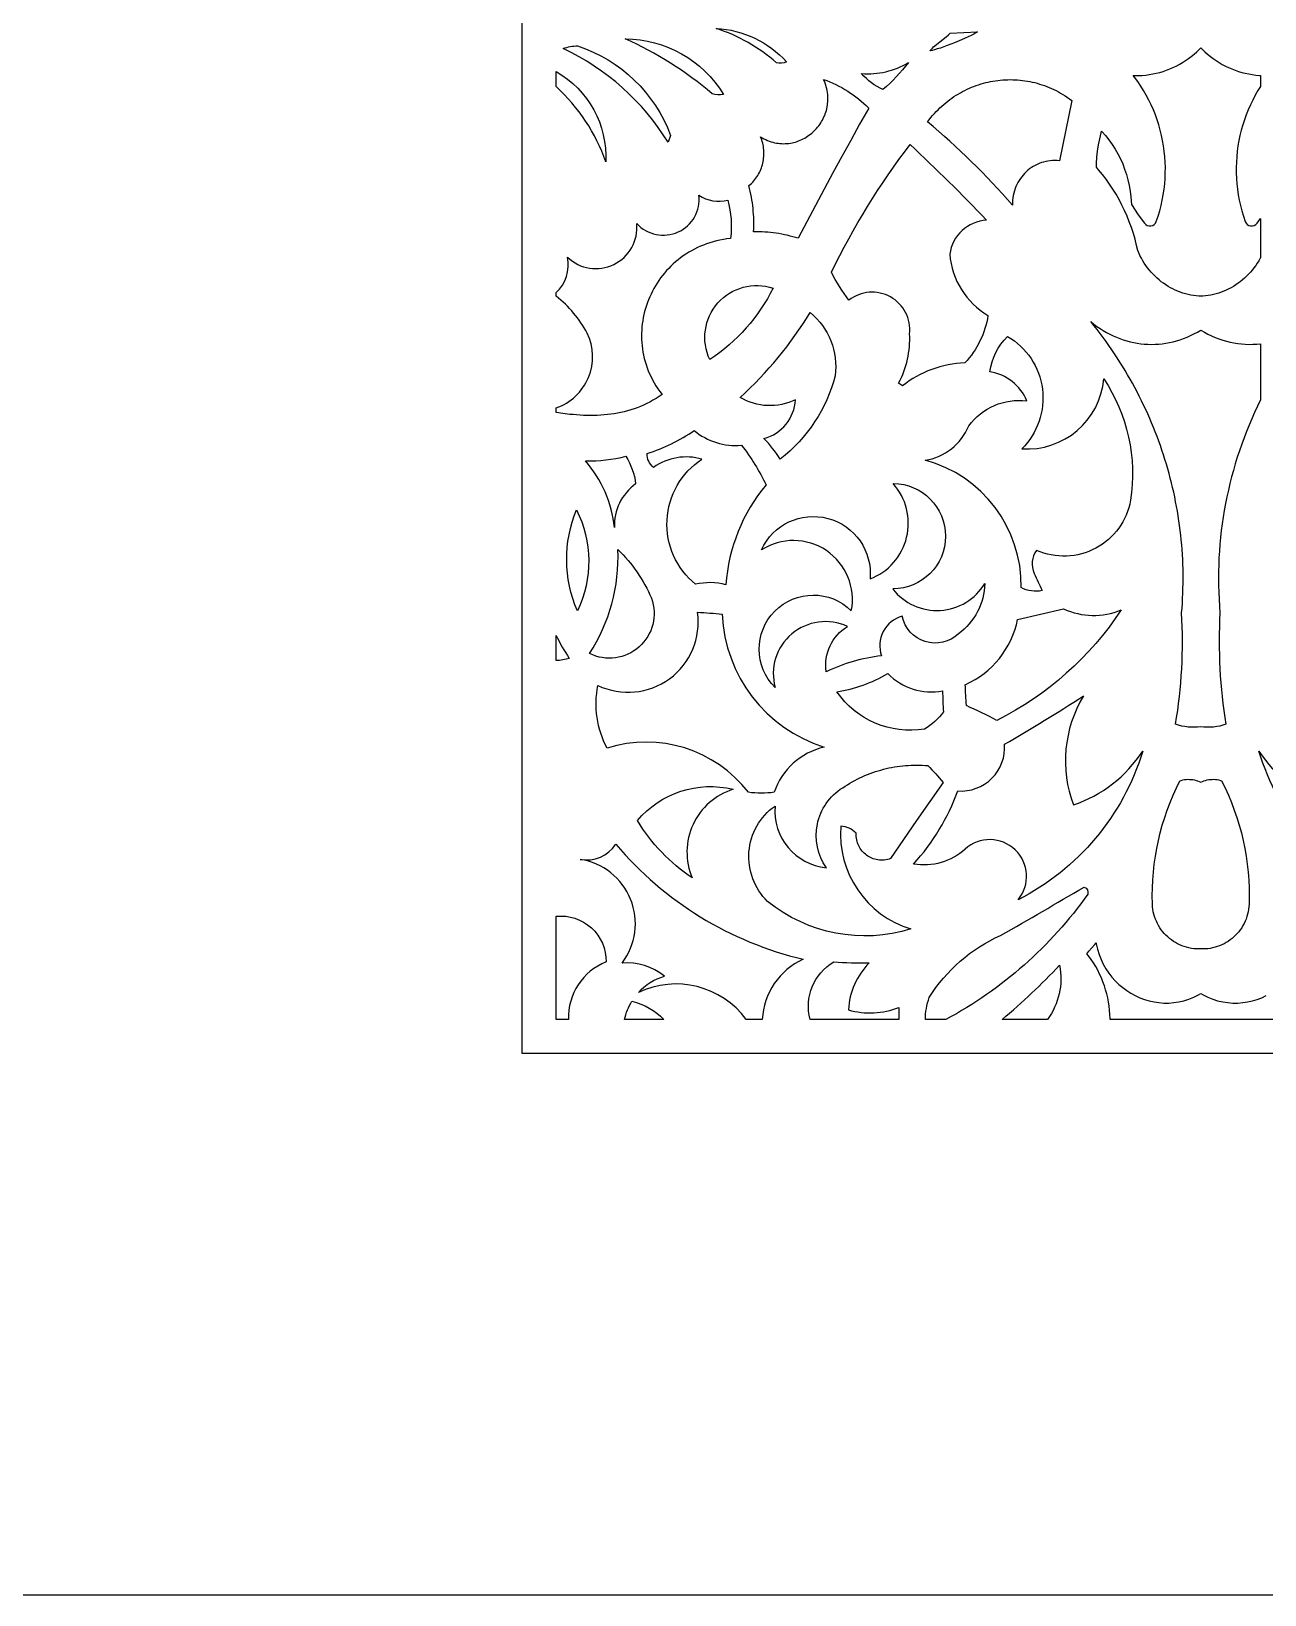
# Model space of a CAD drawing. Extents: x -625 to 625, y -425 to 425.
# Drawn here: x -327.6 to -145.3, y -230 to 1 of the extents above; entities that cross this region are included whole.
import ezdxf

# ---------------------------------------------------------------- set-up
doc = ezdxf.new("R2010")
doc.units = 0
doc.header["$MEASUREMENT"] = 0
for name, color, linetype in [('COUCHE_1', 5, 'CONTINUOUS'), ('COUCHE_3', 150, 'CONTINUOUS'), ('LAYER_1', 18, 'CONTINUOUS')]:
    doc.layers.add(name, color=color, linetype=linetype)

msp = doc.modelspace()

# ---------------------------------------------------------------- linework, layer by layer
at = {"layer": 'COUCHE_1'}
msp.add_lwpolyline([(-255, -150), (-255, 150), (255, 150), (255, -150)], close=True, dxfattribs=at)
at = {"layer": 'COUCHE_3'}
msp.add_lwpolyline([(430, -230), (430, 230), (-430, 230), (-430, -230)], close=True, dxfattribs=at)
at = {"layer": 'LAYER_1'}
for points in [[(-226.34, 1.45, -0.199902), (-215.94, -3.5, -0.180062), (-217.43, -3.62, 0.103073)], [(-246.82, -1.12, -0.228526), (-233.09, -14.36), (-233.44, -15.37, 0.14465), (-248.95, -1.51, -0.088638)], [(-239.79, -0.08, -0.262057), (-225.26, -8.31, -0.152933), (-226.94, -8.2, 0.071113)], [(-154.5, -1.63), (-154.11, -2), (-153.71, -2.36), (-153.29, -2.69), (-152.87, -3.01), (-152.43, -3.31), (-151.99, -3.6), (-151.53, -3.86), (-151.07, -4.11), (-150.6, -4.34), (-150.11, -4.54), (-149.63, -4.73), (-149.13, -4.9), (-148.63, -5.05), (-148.12, -5.18), (-147.61, -5.28), (-147.09, -5.37), (-146.57, -5.44), (-146.05, -5.48), (-145.88, -5.49), (-145.88, -7.14), (-146.26, -7.74), (-146.66, -8.42), (-147.03, -9.13), (-147.38, -9.84), (-147.7, -10.57), (-147.99, -11.31), (-148.26, -12.05), (-148.5, -12.81), (-148.72, -13.57), (-148.91, -14.35), (-149.07, -15.13), (-149.21, -15.91), (-149.31, -16.7), (-149.39, -17.5), (-149.44, -18.3), (-149.47, -19.1), (-149.46, -19.9), (-149.43, -20.7), (-149.37, -21.51), (-149.28, -22.31), (-149.16, -23.12), (-149.01, -23.92), (-148.84, -24.71), (-148.63, -25.51), (-148.39, -26.29), (-148.13, -27.06, 0.606754), (-146.38, -27.33), (-145.88, -26.65), (-145.88, -32.43), (-145.92, -32.49), (-146.13, -32.87), (-146.36, -33.23), (-146.59, -33.58), (-146.84, -33.92), (-147.1, -34.25), (-147.37, -34.57), (-147.65, -34.87), (-147.94, -35.17), (-148.24, -35.45), (-148.55, -35.71), (-148.87, -35.97), (-149.2, -36.21), (-149.53, -36.44), (-149.87, -36.66), (-150.22, -36.86), (-150.57, -37.05), (-150.94, -37.22), (-151.3, -37.38), (-151.68, -37.52), (-152.06, -37.65), (-152.44, -37.77), (-152.83, -37.87), (-153.22, -37.95), (-153.62, -38.02), (-154.02, -38.07), (-154.42, -38.11), (-154.71, -38.12), (-154.99, -38.11), (-155.39, -38.07), (-155.79, -38.02), (-156.19, -37.95), (-156.58, -37.87), (-156.97, -37.77), (-157.35, -37.65), (-157.73, -37.52), (-158.11, -37.38), (-158.47, -37.22), (-158.84, -37.05), (-159.19, -36.86), (-159.54, -36.66), (-159.88, -36.44), (-160.22, -36.21), (-160.54, -35.97), (-160.86, -35.71), (-161.17, -35.45), (-161.47, -35.17), (-161.76, -34.87), (-162.04, -34.57), (-162.31, -34.25), (-162.57, -33.92), (-162.82, -33.58), (-163.05, -33.23), (-163.28, -32.87), (-163.49, -32.49), (-163.69, -32.11), (-163.88, -31.71), (-164.02, -31.38), (-164.2, -30.6), (-164.42, -29.71), (-164.67, -28.83), (-164.96, -27.97), (-165.27, -27.12), (-165.6, -26.28), (-165.97, -25.45), (-166.36, -24.64), (-166.78, -23.85), (-167.22, -23.06), (-167.69, -22.3), (-168.18, -21.55), (-168.7, -20.82), (-169.25, -20.11), (-169.82, -19.42), (-170.14, -19.06), (-170.12, -18.51), (-170.05, -17.59), (-169.95, -16.68), (-169.81, -15.77), (-169.63, -14.87), (-169.42, -13.97), (-169.36, -13.75), (-169.32, -13.78), (-168.78, -14.39), (-168.28, -15.03), (-167.8, -15.7), (-167.36, -16.38), (-166.96, -17.1), (-166.59, -17.83), (-166.25, -18.58), (-165.96, -19.35), (-165.7, -20.14), (-165.48, -20.94), (-165.3, -21.76), (-165.16, -22.59), (-165.05, -23.43), (-164.97, -24.57), (-163.95, -26.08), (-163.03, -27.33, 0.606754), (-161.28, -27.06), (-161.02, -26.29), (-160.78, -25.51), (-160.57, -24.71), (-160.4, -23.92), (-160.25, -23.12), (-160.13, -22.31), (-160.04, -21.51), (-159.98, -20.7), (-159.95, -19.9), (-159.94, -19.1), (-159.97, -18.3), (-160.02, -17.5), (-160.1, -16.7), (-160.2, -15.91), (-160.34, -15.13), (-160.5, -14.35), (-160.69, -13.57), (-160.91, -12.81), (-161.15, -12.05), (-161.42, -11.31), (-161.71, -10.57), (-162.03, -9.84), (-162.38, -9.13), (-162.76, -8.42), (-163.15, -7.74), (-163.58, -7.06), (-164.03, -6.4), (-164.5, -5.76), (-164.71, -5.5), (-164.42, -5.51), (-163.89, -5.51), (-163.36, -5.48), (-162.84, -5.44), (-162.32, -5.37), (-161.8, -5.28), (-161.29, -5.18), (-160.78, -5.05), (-160.28, -4.9), (-159.78, -4.73), (-159.3, -4.54), (-158.82, -4.34), (-158.34, -4.11), (-157.88, -3.86), (-157.42, -3.6), (-156.98, -3.31), (-156.54, -3.01), (-156.12, -2.69), (-155.7, -2.36), (-155.3, -2), (-154.91, -1.63), (-154.71, -1.42)], [(-242.66, -18.28, 0.124794), (-250, -7.14), (-250, -4.92, -0.283219)], [(-197.67, -15.71, -0.015353), (-186.37, -26.88, 0.357023), (-191.81, -31.91, 0.243063), (-186.16, -40.97, -0.14921), (-189.57, -47.98, 0.16006), (-198.82, -51.38), (-199.37, -50.97, 0.134719), (-197.74, -43.69, 0.664616), (-206.72, -38.72, -0.043369), (-209.31, -34.57, -0.049505)], [(-228.89, -23.2, 0.20843), (-224.62, -23.94, -0.101667), (-224.22, -29.58), (-224.75, -29.64), (-225.27, -29.72), (-225.78, -29.82), (-226.29, -29.94), (-226.78, -30.07), (-227.27, -30.21), (-227.75, -30.37), (-228.21, -30.55), (-228.67, -30.74), (-229.12, -30.94), (-229.56, -31.16), (-229.98, -31.39), (-230.4, -31.63), (-230.81, -31.89), (-231.2, -32.15), (-231.59, -32.43), (-231.96, -32.73), (-232.33, -33.03), (-232.68, -33.34), (-233.02, -33.66), (-233.35, -34), (-233.67, -34.34), (-233.97, -34.69), (-234.27, -35.05), (-234.55, -35.42), (-234.82, -35.8), (-235.07, -36.18), (-235.32, -36.58), (-235.55, -36.98), (-235.77, -37.38), (-235.97, -37.8), (-236.16, -38.21), (-236.34, -38.64), (-236.51, -39.07), (-236.66, -39.5), (-236.8, -39.94), (-236.92, -40.39), (-237.03, -40.83), (-237.12, -41.28), (-237.2, -41.74), (-237.27, -42.2), (-237.32, -42.65), (-237.35, -43.12), (-237.37, -43.58), (-237.38, -44.04), (-237.37, -44.51), (-237.34, -44.97), (-237.3, -45.44), (-237.24, -45.91), (-237.17, -46.37), (-237.08, -46.84), (-236.97, -47.3), (-236.85, -47.76), (-236.7, -48.22), (-236.55, -48.68), (-236.37, -49.14), (-236.18, -49.59), (-235.97, -50.04), (-235.75, -50.48), (-235.5, -50.92), (-235.24, -51.36), (-234.96, -51.79), (-234.66, -52.22), (-234.34, -52.64), (-234.78, -52.95), (-235.23, -53.23), (-235.68, -53.5), (-236.13, -53.76), (-236.59, -53.99), (-237.06, -54.21), (-237.53, -54.41), (-238, -54.6), (-238.48, -54.76), (-238.96, -54.92), (-239.44, -55.06), (-239.93, -55.18), (-240.42, -55.3), (-240.91, -55.39), (-241.4, -55.48), (-241.9, -55.55), (-242.4, -55.61), (-242.9, -55.66), (-243.4, -55.69), (-243.91, -55.72), (-244.41, -55.73), (-244.92, -55.74), (-245.43, -55.73), (-245.94, -55.72), (-246.45, -55.7), (-246.96, -55.66), (-247.46, -55.62), (-247.97, -55.58), (-248.99, -55.46), (-250, -55.32), (-250, -54.62, 0.450074), (-245.4, -43.58, 0.108482), (-250, -38.12), (-250, -37.59, 0.264115), (-248.32, -32.35, 0.696648), (-238.08, -27.38, 0.726017)], [(-227.28, -47.48, -0.658893), (-217.92, -36.92, -0.130387)], [(-212.44, -40.54, -0.260364), (-208.76, -49.87, -0.166617), (-216.86, -62.19, 0.048), (-219.28, -59.13, 0.328175), (-214.62, -53.41, -0.255113), (-222.79, -53.07, 0.070225)], [(-183.28, -44.05, -0.493524), (-181.16, -60.66, 0.411118), (-169.05, -50.31, -0.186909), (-165.08, -68.28, -0.486535), (-178.97, -75.68, 0.285149), (-179.31, -79.09, 0.015682), (-178.15, -81.61, -0.180266), (-181.25, -81.17, 0.343767), (-195.46, -62.36, 0.263043), (-189, -57.27, -0.27), (-180.43, -53.57, 0.260252), (-185.87, -49.29, -0.167096)], [(-229.59, -57.97, 0.194819), (-222.6, -60.15, -0.054599), (-218.97, -66, 0.157976), (-224.9, -80.75, 0.122041), (-229.39, -80.69, -0.506566), (-228.44, -62.2, 0.229925), (-235.58, -63.41, -0.244526), (-236.54, -61.37, 0.070676)], [(-239.67, -61.76, -0.106904), (-238.24, -65.85, 0.253658), (-241.37, -72.31, 0.152277), (-245.66, -62.44, 0.071392)], [(-200.19, -65.8, -1), (-200.23, -81.36, 0.528721), (-186.62, -80.55, -0.231059), (-190.52, -88.01, -0.585279), (-198.84, -85.41, 0.43557), (-201.9, -91.26, 0.081447), (-210.09, -93.6, -0.297019), (-206.94, -86.92, 0.639339), (-217.62, -95.96, -1), (-206.36, -84.6, 0.660776), (-219.66, -75.61, -0.846436), (-203.6, -79.89, 0.527165)], [(-246.99, -69.69, -0.235088), (-246.86, -84.6, -0.202648)], [(-240.87, -75.55, -0.099546), (-235.9, -82.76, -0.674396), (-245.05, -90.93, 0.154799)], [(-229.09, -84.82, -0.018892), (-225.44, -85.12, 0.315589), (-210.39, -104.75, 0.260176), (-217.76, -111.42, -0.071429), (-221.57, -111.42, 0.313845), (-242.47, -104.89, -0.172229), (-243.82, -95.63, 0.598525)], [(-174.98, -84.32, 0.210762), (-166.47, -84.46, -0.131494), (-184.85, -100.8, 0.015613), (-189.34, -98.62, -0.014201), (-189.51, -95.52, 0.242101), (-181.78, -85.89)], [(-248.05, -91.63, -0.071659), (-250, -91.97), (-250, -88.23, 0.036253)], [(-200.97, -93.89, 0.250344), (-192.86, -96.43, 0.020178), (-192.75, -99.54, -0.115727), (-195.54, -102.08, -0.290286), (-208.5, -96.57, 0.093313)], [(-172.06, -97.18, 0.226899), (-173.54, -113.3, 0.168305), (-163.29, -105.34, -0.203895), (-181.71, -127.31, 0.930701), (-189.53, -119.82, -0.229894), (-197.16, -122.02, 0.097316), (-190.61, -111.22, 0.458333), (-183.71, -104.32, 0.01483)], [(-137.35, -97.18, 0.01483), (-125.7, -104.32, 0.458333), (-118.8, -111.22, 0.097316), (-112.25, -122.02, -0.229894), (-119.88, -119.82, 0.930701), (-127.7, -127.31, -0.203895), (-146.12, -105.34, 0.168305), (-135.87, -113.3, 0.226899)], [(-207.64, -110.75), (-207.29, -110.52), (-206.94, -110.3), (-206.58, -110.08), (-206.22, -109.87), (-205.85, -109.67), (-205.48, -109.48), (-205.11, -109.3), (-204.74, -109.12), (-204.36, -108.95), (-203.97, -108.79), (-203.59, -108.64), (-203.2, -108.5), (-202.81, -108.37), (-202.41, -108.24), (-202.02, -108.13), (-201.62, -108.02), (-201.22, -107.92), (-200.81, -107.83), (-200.41, -107.75), (-200, -107.67), (-199.59, -107.61), (-199.18, -107.55), (-198.77, -107.5), (-198.36, -107.47), (-197.95, -107.44), (-197.53, -107.42), (-197.12, -107.4), (-196.7, -107.4), (-196.28, -107.41), (-195.87, -107.42), (-195.45, -107.45), (-195.03, -107.48, -0.029744), (-192.8, -109.98), (-194.77, -112.77), (-196.72, -115.57), (-198.64, -118.39), (-200.55, -121.22), (-200.79, -121.3), (-201.03, -121.36), (-201.27, -121.41), (-201.5, -121.44), (-201.74, -121.46), (-201.98, -121.46), (-202.21, -121.44), (-202.44, -121.41), (-202.67, -121.37), (-202.89, -121.32), (-203.11, -121.25), (-203.32, -121.17), (-203.52, -121.07), (-203.72, -120.97), (-203.92, -120.85), (-204.1, -120.72), (-204.28, -120.58), (-204.45, -120.43), (-204.61, -120.27), (-204.77, -120.1), (-204.91, -119.92), (-205.04, -119.74), (-205.16, -119.54), (-205.27, -119.34), (-205.36, -119.13), (-205.45, -118.91), (-205.52, -118.68), (-205.57, -118.45), (-205.61, -118.22), (-205.64, -117.97), (-205.65, -117.73), (-205.65, -117.47, 0.182927), (-207.91, -116.43, 0.353746), (-197.54, -131.62, -0.250469), (-218.74, -127.55, -0.467604), (-217.64, -113.45, 0.410285), (-210.05, -122.57, -0.429437)], [(-207.64, -110.75), (-207.29, -110.52), (-206.94, -110.3), (-206.58, -110.08), (-206.22, -109.87), (-205.85, -109.67), (-205.48, -109.48), (-205.11, -109.3), (-204.74, -109.12), (-204.36, -108.95), (-203.97, -108.79), (-203.59, -108.64), (-203.2, -108.5), (-202.81, -108.37), (-202.41, -108.24), (-202.02, -108.13), (-201.62, -108.02), (-201.22, -107.92), (-200.81, -107.83), (-200.41, -107.75), (-200, -107.67), (-199.59, -107.61), (-199.18, -107.55), (-198.77, -107.5), (-198.36, -107.47), (-197.95, -107.44), (-197.53, -107.42), (-197.12, -107.4), (-196.7, -107.4), (-196.28, -107.41), (-195.87, -107.42), (-195.45, -107.45), (-195.03, -107.48, -0.029744), (-192.8, -109.98), (-194.77, -112.77), (-196.72, -115.57), (-198.64, -118.39), (-200.55, -121.22), (-200.79, -121.3), (-201.03, -121.36), (-201.27, -121.41), (-201.5, -121.44), (-201.74, -121.46), (-201.98, -121.46), (-202.21, -121.44), (-202.44, -121.41), (-202.67, -121.37), (-202.89, -121.32), (-203.11, -121.25), (-203.32, -121.17), (-203.52, -121.07), (-203.72, -120.97), (-203.92, -120.85), (-204.1, -120.72), (-204.28, -120.58), (-204.45, -120.43), (-204.61, -120.27), (-204.77, -120.1), (-204.91, -119.92), (-205.04, -119.74), (-205.16, -119.54), (-205.27, -119.34), (-205.36, -119.13), (-205.45, -118.91), (-205.52, -118.68), (-205.57, -118.45), (-205.61, -118.22), (-205.64, -117.97), (-205.65, -117.73), (-205.65, -117.47, 0.182927), (-207.91, -116.43, 0.353746), (-197.54, -131.62, -0.250469), (-218.74, -127.55, -0.467604), (-217.64, -113.45, 0.410285), (-210.05, -122.57, -0.429437)], [(-237.98, -115.61, -0.284998), (-223.82, -110.98, 0.445111), (-229.87, -124.07, -0.110537)], [(-152.54, -109.52), (-152.29, -109.55), (-152.04, -109.6), (-151.8, -109.66), (-151.63, -109.71, -0.127301), (-147.56, -127.93), (-147.59, -128.33), (-147.63, -128.71), (-147.69, -129.08), (-147.78, -129.45), (-147.88, -129.8), (-148, -130.15), (-148.14, -130.49), (-148.3, -130.82), (-148.47, -131.13), (-148.66, -131.44), (-148.86, -131.73), (-149.08, -132.02), (-149.31, -132.29), (-149.55, -132.55), (-149.81, -132.8), (-150.08, -133.03), (-150.36, -133.25), (-150.65, -133.45), (-150.96, -133.64), (-151.27, -133.81), (-151.59, -133.97), (-151.92, -134.11), (-152.26, -134.23), (-152.6, -134.33), (-152.95, -134.42), (-153.31, -134.49), (-153.67, -134.54), (-154.04, -134.57), (-154.41, -134.58), (-154.71, -134.57), (-155, -134.58), (-155.37, -134.57), (-155.74, -134.54), (-156.1, -134.49), (-156.46, -134.42), (-156.81, -134.33), (-157.15, -134.23), (-157.49, -134.11), (-157.82, -133.97), (-158.14, -133.81), (-158.45, -133.64), (-158.76, -133.45), (-159.05, -133.25), (-159.33, -133.03), (-159.6, -132.8), (-159.86, -132.55), (-160.1, -132.29), (-160.33, -132.02), (-160.55, -131.73), (-160.75, -131.44), (-160.94, -131.13), (-161.11, -130.82), (-161.27, -130.49), (-161.41, -130.15), (-161.53, -129.8), (-161.63, -129.45), (-161.72, -129.08), (-161.78, -128.71), (-161.83, -128.33), (-161.85, -127.93, -0.127301), (-157.78, -109.71), (-157.61, -109.66), (-157.37, -109.6), (-157.12, -109.55), (-156.87, -109.52), (-156.63, -109.5), (-156.38, -109.51), (-156.13, -109.52), (-155.89, -109.55), (-155.64, -109.6), (-155.4, -109.67), (-155.17, -109.74), (-154.94, -109.84), (-154.71, -109.95), (-154.71, -109.95), (-154.7, -109.95), (-154.47, -109.84), (-154.24, -109.74), (-154.01, -109.67), (-153.77, -109.6), (-153.53, -109.55), (-153.28, -109.52), (-153.03, -109.51), (-152.79, -109.5)], [(-152.54, -109.52), (-152.29, -109.55), (-152.04, -109.6), (-151.8, -109.66), (-151.63, -109.71, -0.127301), (-147.56, -127.93), (-147.59, -128.33), (-147.63, -128.71), (-147.69, -129.08), (-147.78, -129.45), (-147.88, -129.8), (-148, -130.15), (-148.14, -130.49), (-148.3, -130.82), (-148.47, -131.13), (-148.66, -131.44), (-148.86, -131.73), (-149.08, -132.02), (-149.31, -132.29), (-149.55, -132.55), (-149.81, -132.8), (-150.08, -133.03), (-150.36, -133.25), (-150.65, -133.45), (-150.96, -133.64), (-151.27, -133.81), (-151.59, -133.97), (-151.92, -134.11), (-152.26, -134.23), (-152.6, -134.33), (-152.95, -134.42), (-153.31, -134.49), (-153.67, -134.54), (-154.04, -134.57), (-154.41, -134.58), (-154.71, -134.57), (-155, -134.58), (-155.37, -134.57), (-155.74, -134.54), (-156.1, -134.49), (-156.46, -134.42), (-156.81, -134.33), (-157.15, -134.23), (-157.49, -134.11), (-157.82, -133.97), (-158.14, -133.81), (-158.45, -133.64), (-158.76, -133.45), (-159.05, -133.25), (-159.33, -133.03), (-159.6, -132.8), (-159.86, -132.55), (-160.1, -132.29), (-160.33, -132.02), (-160.55, -131.73), (-160.75, -131.44), (-160.94, -131.13), (-161.11, -130.82), (-161.27, -130.49), (-161.41, -130.15), (-161.53, -129.8), (-161.63, -129.45), (-161.72, -129.08), (-161.78, -128.71), (-161.83, -128.33), (-161.85, -127.93, -0.127301), (-157.78, -109.71), (-157.61, -109.66), (-157.37, -109.6), (-157.12, -109.55), (-156.87, -109.52), (-156.63, -109.5), (-156.38, -109.51), (-156.13, -109.52), (-155.89, -109.55), (-155.64, -109.6), (-155.4, -109.67), (-155.17, -109.74), (-154.94, -109.84), (-154.71, -109.95), (-154.71, -109.95), (-154.7, -109.95), (-154.47, -109.84), (-154.24, -109.74), (-154.01, -109.67), (-153.77, -109.6), (-153.53, -109.55), (-153.28, -109.52), (-153.03, -109.51), (-152.79, -109.5)], [(-241.18, -119.09, 0.16029), (-213.47, -136.1, 0.283019), (-219.52, -145), (-221.89, -145, 0.359299), (-237.84, -141, -0.142336), (-233.99, -138.61, 0.190741), (-240.23, -136.65, 0.566428), (-246.42, -121.33, 0.30721)], [(-241.18, -119.09, 0.16029), (-213.47, -136.1, 0.283019), (-219.52, -145), (-221.89, -145, 0.359299), (-237.84, -141, -0.142336), (-233.99, -138.61, 0.190741), (-240.23, -136.65, 0.566428), (-246.42, -121.33, 0.30721)], [(-171.95, -125.42, -0.4), (-171.41, -126.49, -0.115235), (-192.37, -145), (-195.42, -145, -0.078874), (-194.85, -141.77, -0.149279), (-184.29, -132.57, 0.004418)], [(-171.95, -125.42, -0.4), (-171.41, -126.49, -0.115235), (-192.37, -145), (-195.42, -145, -0.078874), (-194.85, -141.77, -0.149279), (-184.29, -132.57, 0.004418)], [(-242.6, -136.49, 0.316943), (-248.17, -145), (-250, -145), (-250, -129.75, -0.448771)], [(-208.97, -136.5, 0.013484), (-203.73, -136.63, 0.182959), (-206.79, -143.57, 0.168582), (-199.32, -143.2), (-199.36, -145), (-212.44, -145, -0.337865)], [(-208.97, -136.5, 0.013484), (-203.73, -136.63, 0.182959), (-206.79, -143.57, 0.168582), (-199.32, -143.2), (-199.36, -145), (-212.44, -145, -0.337865)], [(-175.57, -136.99, -0.207336), (-177.37, -145), (-184.07, -145, 0.028576)], [(-175.57, -136.99, -0.207336), (-177.37, -145), (-184.07, -145, 0.028576)], [(-238.79, -142.28, -0.138649), (-234.07, -145), (-239.88, -145, -0.085979)]]:
    msp.add_lwpolyline(points, format="xyb", close=True, dxfattribs=at)
for points in [[(-187.69, 0.97), (-187.94, 0.81), (-188.27, 0.63), (-188.65, 0.43), (-189.08, 0.22), (-189.55, 0), (-190.06, -0.22), (-191.12, -0.66), (-191.66, -0.88), (-192.19, -1.08), (-192.71, -1.27), (-193.2, -1.44), (-193.66, -1.58), (-194.07, -1.7), (-194.43, -1.79), (-194.73, -1.85), (-194.65, -1.74), (-194.53, -1.6), (-194.38, -1.45), (-194.2, -1.29), (-193.76, -0.92), (-193.28, -0.53), (-192.34, 0.21), (-191.98, 0.52), (-191.85, 0.64), (-191.76, 0.74)], [(-197.92, -3.6), (-198.35, -4.13), (-198.8, -4.66), (-199.25, -5.18), (-199.72, -5.68), (-200.19, -6.17), (-200.68, -6.66), (-201.17, -7.13), (-201.68, -7.59), (-202.12, -7.38), (-202.56, -7.14), (-202.98, -6.88), (-203.38, -6.59), (-203.77, -6.28), (-204.14, -5.95), (-204.5, -5.59), (-204.84, -5.22), (-204.38, -5.24), (-203.93, -5.25), (-203.49, -5.24), (-203.04, -5.22), (-202.59, -5.17), (-202.15, -5.11), (-201.71, -5.04), (-201.27, -4.94), (-200.83, -4.83), (-200.4, -4.7), (-199.97, -4.56), (-199.55, -4.4), (-199.14, -4.22), (-198.72, -4.03), (-198.32, -3.82)], [(-210.46, -6.07), (-210, -6.24), (-209.54, -6.43), (-209.08, -6.63), (-208.63, -6.84), (-208.19, -7.07), (-207.75, -7.3), (-207.32, -7.55), (-206.9, -7.81), (-206.49, -8.09), (-206.08, -8.37), (-205.68, -8.67), (-205.28, -8.97), (-204.9, -9.29), (-204.52, -9.62), (-204.15, -9.96), (-203.79, -10.31), (-205.13, -12.7), (-206.45, -15.09), (-207.77, -17.49), (-209.08, -19.89), (-210.37, -22.3), (-211.66, -24.72), (-212.94, -27.14), (-214.21, -29.56), (-214.61, -29.44), (-215.01, -29.32), (-215.42, -29.22), (-215.83, -29.12), (-216.24, -29.03), (-216.65, -28.94), (-217.06, -28.87), (-217.47, -28.8), (-217.89, -28.75), (-218.3, -28.7), (-218.72, -28.66), (-219.14, -28.63), (-219.55, -28.61), (-219.97, -28.59), (-220.39, -28.59), (-220.81, -28.59), (-220.79, -28.16), (-220.78, -27.73), (-220.78, -27.3), (-220.78, -26.87), (-220.79, -26.44), (-220.82, -26.01), (-220.85, -25.58), (-220.88, -25.16), (-220.93, -24.73), (-220.99, -24.3), (-221.05, -23.88), (-221.12, -23.46), (-221.2, -23.03), (-221.29, -22.61), (-221.39, -22.2), (-221.49, -21.78), (-221.3, -21.61), (-221.12, -21.44), (-220.94, -21.26), (-220.77, -21.07), (-220.61, -20.88), (-220.46, -20.68), (-220.32, -20.48), (-220.19, -20.27), (-220.06, -20.06), (-219.95, -19.84), (-219.84, -19.62), (-219.74, -19.39), (-219.66, -19.16), (-219.58, -18.93), (-219.51, -18.69), (-219.45, -18.46), (-219.39, -18.22), (-219.35, -17.97), (-219.32, -17.73), (-219.3, -17.49), (-219.28, -17.24), (-219.28, -16.99), (-219.28, -16.75), (-219.3, -16.5), (-219.33, -16.25), (-219.36, -16), (-219.41, -15.76), (-219.46, -15.51), (-219.53, -15.27), (-219.61, -15.03), (-219.69, -14.79), (-219.79, -14.55), (-219.53, -14.7), (-219.27, -14.85), (-219.01, -14.98), (-218.75, -15.09), (-218.49, -15.19), (-218.22, -15.28), (-217.96, -15.36), (-217.7, -15.43), (-217.43, -15.48), (-217.17, -15.52), (-216.91, -15.55), (-216.65, -15.57), (-216.39, -15.58), (-216.13, -15.57), (-215.88, -15.56), (-215.62, -15.53), (-215.37, -15.49), (-215.12, -15.45), (-214.88, -15.39), (-214.63, -15.33), (-214.39, -15.25), (-214.16, -15.17), (-213.92, -15.07), (-213.7, -14.97), (-213.47, -14.86), (-213.25, -14.74), (-213.03, -14.61), (-212.82, -14.48), (-212.62, -14.33), (-212.42, -14.18), (-212.22, -14.02), (-212.03, -13.86), (-211.85, -13.68), (-211.67, -13.5), (-211.5, -13.32), (-211.34, -13.13), (-211.18, -12.93), (-211.03, -12.72), (-210.89, -12.51), (-210.76, -12.3), (-210.63, -12.08), (-210.51, -11.85), (-210.4, -11.62), (-210.3, -11.39), (-210.21, -11.15), (-210.13, -10.9), (-210.05, -10.66), (-209.99, -10.41), (-209.94, -10.15), (-209.89, -9.89), (-209.86, -9.63), (-209.83, -9.37), (-209.82, -9.1), (-209.82, -8.84), (-209.83, -8.57), (-209.85, -8.29), (-209.89, -8.02), (-209.93, -7.74), (-209.99, -7.46), (-210.06, -7.19), (-210.14, -6.91), (-210.23, -6.63), (-210.34, -6.35)], [(-195.08, -12.35), (-194.84, -12.03), (-194.59, -11.72), (-194.34, -11.42), (-194.08, -11.12), (-193.81, -10.84), (-193.54, -10.56), (-193.27, -10.29), (-192.98, -10.03), (-192.7, -9.78), (-192.41, -9.53), (-192.11, -9.29), (-191.81, -9.07), (-191.5, -8.85), (-191.19, -8.63), (-190.88, -8.43), (-190.56, -8.24), (-190.24, -8.05), (-189.91, -7.87), (-189.58, -7.7), (-189.25, -7.54), (-188.91, -7.39), (-188.58, -7.24), (-188.23, -7.11), (-187.89, -6.98), (-187.54, -6.86), (-187.19, -6.75), (-186.84, -6.65), (-186.49, -6.56), (-186.13, -6.47), (-185.78, -6.4), (-185.42, -6.33), (-185.06, -6.27), (-184.7, -6.22), (-184.34, -6.18), (-183.97, -6.15), (-183.61, -6.13), (-183.24, -6.12), (-182.88, -6.11), (-182.51, -6.12), (-182.15, -6.13), (-181.78, -6.15), (-181.42, -6.18), (-181.06, -6.22), (-180.69, -6.27), (-180.33, -6.33), (-179.97, -6.4), (-179.61, -6.47), (-179.25, -6.56), (-178.89, -6.65), (-178.53, -6.76), (-178.18, -6.87), (-177.82, -6.99), (-177.47, -7.12), (-177.12, -7.27), (-176.77, -7.42), (-176.43, -7.58), (-176.09, -7.74), (-175.75, -7.92), (-175.42, -8.11), (-175.08, -8.31), (-174.75, -8.51), (-174.43, -8.73), (-174.11, -8.96), (-173.79, -9.19), (-175.58, -18.11), (-175.93, -18.08), (-176.28, -18.07), (-176.62, -18.07), (-176.96, -18.1), (-177.3, -18.14), (-177.63, -18.2), (-177.95, -18.29), (-178.27, -18.38), (-178.58, -18.5), (-178.88, -18.63), (-179.18, -18.78), (-179.46, -18.94), (-179.74, -19.12), (-180, -19.31), (-180.26, -19.51), (-180.51, -19.73), (-180.74, -19.96), (-180.96, -20.21), (-181.17, -20.47), (-181.37, -20.73), (-181.56, -21.01), (-181.73, -21.3), (-181.88, -21.6), (-182.02, -21.91), (-182.15, -22.22), (-182.25, -22.55), (-182.35, -22.88), (-182.42, -23.22), (-182.48, -23.57), (-182.52, -23.92), (-182.54, -24.28), (-182.54, -24.64), (-183.27, -23.82), (-184, -23), (-184.75, -22.19), (-185.5, -21.39), (-186.26, -20.59), (-187.03, -19.8), (-187.8, -19.02), (-188.58, -18.25), (-189.37, -17.48), (-190.16, -16.73), (-190.97, -15.98), (-191.78, -15.23), (-192.59, -14.5), (-193.41, -13.77), (-194.24, -13.06)], [(-170.95, -41.87), (-170.51, -42.23), (-170.06, -42.57), (-169.59, -42.89), (-169.12, -43.2), (-168.65, -43.47), (-168.16, -43.73), (-167.67, -43.97), (-167.18, -44.19), (-166.67, -44.39), (-166.17, -44.57), (-165.66, -44.72), (-165.14, -44.86), (-164.62, -44.97), (-164.1, -45.06), (-163.58, -45.14), (-163.05, -45.19), (-162.52, -45.22), (-161.99, -45.23), (-161.46, -45.22), (-160.93, -45.19), (-160.4, -45.13), (-159.87, -45.06), (-159.34, -44.96), (-158.81, -44.84), (-158.29, -44.7), (-157.76, -44.54), (-157.24, -44.36), (-156.73, -44.16), (-156.22, -43.94), (-155.71, -43.69), (-155.2, -43.42), (-154.71, -43.13), (-154.18, -43.44), (-153.65, -43.72), (-153.11, -43.97), (-152.57, -44.21), (-152.02, -44.42), (-151.47, -44.6), (-150.91, -44.76), (-150.36, -44.9), (-149.8, -45.01), (-149.24, -45.1), (-148.68, -45.17), (-148.12, -45.21), (-147.56, -45.23), (-147, -45.22), (-146.44, -45.19), (-145.88, -45.14), (-145.88, -53.44), (-146.33, -54.36), (-146.76, -55.29), (-147.17, -56.22), (-147.57, -57.15), (-147.95, -58.1), (-148.31, -59.04), (-148.66, -60), (-148.99, -60.95), (-149.31, -61.91), (-149.6, -62.88), (-149.89, -63.85), (-150.15, -64.83), (-150.4, -65.81), (-150.63, -66.79), (-150.85, -67.78), (-151.04, -68.77), (-151.23, -69.76), (-151.39, -70.76), (-151.54, -71.75), (-151.67, -72.76), (-151.78, -73.76), (-151.88, -74.77), (-151.95, -75.78), (-152.02, -76.79), (-152.06, -77.8), (-152.09, -78.81), (-152.09, -79.83), (-152.09, -80.85), (-152.06, -81.86), (-152.01, -82.88), (-151.95, -83.9), (-151.87, -84.92), (-151.92, -85.95), (-151.96, -86.98), (-151.98, -88.02), (-151.99, -89.05), (-151.98, -90.08), (-151.96, -91.11), (-151.93, -92.14), (-151.88, -93.17), (-151.82, -94.2), (-151.74, -95.23), (-151.65, -96.26), (-151.55, -97.28), (-151.43, -98.31), (-151.29, -99.33), (-151.14, -100.36), (-150.98, -101.38), (-151.43, -101.52), (-151.89, -101.63), (-152.35, -101.72), (-152.82, -101.78), (-153.29, -101.81), (-153.76, -101.82), (-154.23, -101.8), (-154.71, -101.75), (-155.18, -101.8), (-155.65, -101.82), (-156.12, -101.81), (-156.59, -101.78), (-157.06, -101.72), (-157.52, -101.63), (-157.98, -101.52), (-158.43, -101.38), (-158.27, -100.36), (-158.12, -99.33), (-157.98, -98.31), (-157.86, -97.28), (-157.76, -96.26), (-157.67, -95.23), (-157.59, -94.2), (-157.53, -93.17), (-157.48, -92.14), (-157.45, -91.11), (-157.43, -90.08), (-157.42, -89.05), (-157.43, -88.02), (-157.45, -86.98), (-157.49, -85.95), (-157.54, -84.92), (-157.48, -84.2), (-157.43, -83.48), (-157.39, -82.75), (-157.36, -82.03), (-157.34, -81.31), (-157.32, -80.59), (-157.32, -79.87), (-157.32, -79.15), (-157.33, -78.43), (-157.35, -77.72), (-157.38, -77), (-157.42, -76.28), (-157.47, -75.57), (-157.53, -74.85), (-157.59, -74.14), (-157.67, -73.43), (-157.75, -72.72), (-157.84, -72.01), (-157.94, -71.3), (-158.05, -70.59), (-158.16, -69.88), (-158.29, -69.18), (-158.42, -68.48), (-158.56, -67.78), (-158.71, -67.08), (-158.87, -66.38), (-159.04, -65.68), (-159.22, -64.99), (-159.4, -64.3), (-159.59, -63.61), (-159.79, -62.92), (-160, -62.24), (-160.22, -61.55), (-160.44, -60.87), (-160.68, -60.2), (-160.92, -59.52), (-161.17, -58.85), (-161.43, -58.18), (-161.7, -57.51), (-161.97, -56.84), (-162.25, -56.18), (-162.54, -55.52), (-162.84, -54.86), (-163.15, -54.21), (-163.47, -53.56), (-163.79, -52.91), (-164.12, -52.27), (-164.46, -51.63), (-164.81, -50.99), (-165.16, -50.36), (-165.52, -49.72), (-165.9, -49.1), (-166.27, -48.47), (-166.66, -47.85), (-167.06, -47.24), (-167.46, -46.63), (-167.87, -46.02), (-168.29, -45.41), (-168.71, -44.81), (-169.14, -44.22), (-169.59, -43.62), (-170.03, -43.03), (-170.49, -42.45)]]:
    msp.add_lwpolyline(points, close=True, dxfattribs=at)
msp.add_lwpolyline([(-141.29, -145), (-168.12, -145), (-168.12, -144.86), (-168.14, -144.24), (-168.19, -143.63), (-168.26, -143.01), (-168.35, -142.4), (-168.46, -141.79), (-168.6, -141.19), (-168.77, -140.59), (-168.95, -140), (-169.17, -139.42), (-169.4, -138.84), (-169.66, -138.28), (-169.94, -137.72), (-170.24, -137.17), (-170.57, -136.64), (-170.92, -136.11), (-171.29, -135.6), (-171.55, -135.28), (-171.24, -134.89), (-170.39, -133.9), (-170.17, -133.65), (-170.15, -133.8), (-169.97, -134.6), (-169.73, -135.37), (-169.45, -136.11), (-169.11, -136.82), (-168.73, -137.49), (-168.31, -138.13), (-167.85, -138.73), (-167.35, -139.29), (-166.82, -139.81), (-166.25, -140.29), (-165.66, -140.73), (-165.03, -141.12), (-164.39, -141.47), (-163.72, -141.78), (-163.04, -142.04), (-162.34, -142.24), (-161.62, -142.4), (-160.9, -142.51), (-160.16, -142.56), (-159.43, -142.56), (-158.68, -142.51), (-157.94, -142.4), (-157.21, -142.22), (-156.47, -141.99), (-155.75, -141.7), (-155.05, -141.35), (-154.71, -141.14), (-154.36, -141.35), (-153.66, -141.7), (-152.94, -141.99), (-152.21, -142.22), (-151.47, -142.4), (-150.73, -142.51), (-149.99, -142.56), (-149.25, -142.56), (-148.51, -142.51), (-147.79, -142.4), (-147.07, -142.24), (-146.37, -142.04), (-145.69, -141.78), (-145.02, -141.47)], dxfattribs=at)
msp.add_lwpolyline([(-141.29, -145), (-168.12, -145), (-168.12, -144.86), (-168.14, -144.24), (-168.19, -143.63), (-168.26, -143.01), (-168.35, -142.4), (-168.46, -141.79), (-168.6, -141.19), (-168.77, -140.59), (-168.95, -140), (-169.17, -139.42), (-169.4, -138.84), (-169.66, -138.28), (-169.94, -137.72), (-170.24, -137.17), (-170.57, -136.64), (-170.92, -136.11), (-171.29, -135.6), (-171.55, -135.28), (-171.24, -134.89), (-170.39, -133.9), (-170.17, -133.65), (-170.15, -133.8), (-169.97, -134.6), (-169.73, -135.37), (-169.45, -136.11), (-169.11, -136.82), (-168.73, -137.49), (-168.31, -138.13), (-167.85, -138.73), (-167.35, -139.29), (-166.82, -139.81), (-166.25, -140.29), (-165.66, -140.73), (-165.03, -141.12), (-164.39, -141.47), (-163.72, -141.78), (-163.04, -142.04), (-162.34, -142.24), (-161.62, -142.4), (-160.9, -142.51), (-160.16, -142.56), (-159.43, -142.56), (-158.68, -142.51), (-157.94, -142.4), (-157.21, -142.22), (-156.47, -141.99), (-155.75, -141.7), (-155.05, -141.35), (-154.71, -141.14), (-154.36, -141.35), (-153.66, -141.7), (-152.94, -141.99), (-152.21, -142.22), (-151.47, -142.4), (-150.73, -142.51), (-149.99, -142.56), (-149.25, -142.56), (-148.51, -142.51), (-147.79, -142.4), (-147.07, -142.24), (-146.37, -142.04), (-145.69, -141.78), (-145.02, -141.47)], dxfattribs=at)

doc.saveas('drawing.dxf')
